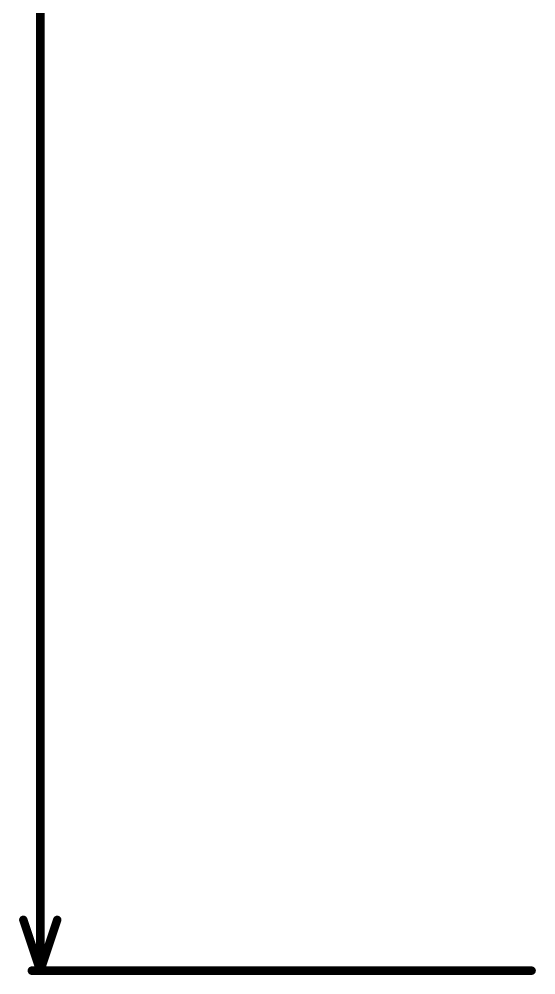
# Model space of a CAD drawing. Header units: inches. Extents: x -21 to 276, y -5 to 220.
# Drawn here: x -20.19 to -4.69, y -4.64 to 24.04 of the extents above; entities that cross this region are included whole.
import ezdxf

# ---------------------------------------------------------------- set-up
doc = ezdxf.new("R2010")
doc.units = ezdxf.units.IN
doc.layers.add('Dimensions', color=6, linetype='Continuous')

msp = doc.modelspace()

# ---------------------------------------------------------------- linework, layer by layer
at = {"layer": 'Dimensions'}
for points in [[(-19.558, -4.518, 0.254, 0.254, 0), (-19.558, 29.993, 0.254, 0.254, 0)], [(-20.066, -2.994, 0.254, 0.254, 0), (-19.558, -4.518, 0.254, 0.254, 0)], [(-19.558, -4.518, 0.254, 0.254, 0), (-19.05, -2.994, 0.254, 0.254, 0)], [(-19.812, -4.518, 0.254, 0.254, 0), (-4.816, -4.518, 0.254, 0.254, 0)]]:
    msp.add_lwpolyline(points, format="xyseb", dxfattribs=at)
for points in [[(-20.13, -2.994, 0.127, 0.127, 1), (-20.003, -2.994, 0.127, 0.127, 1)], [(-19.113, -2.994, 0.127, 0.127, 1), (-18.986, -2.994, 0.127, 0.127, 1)], [(-19.875, -4.518, 0.127, 0.127, 1), (-19.748, -4.518, 0.127, 0.127, 1)], [(-19.622, -4.518, 0.127, 0.127, 1), (-19.494, -4.518, 0.127, 0.127, 1)], [(-19.622, -4.518, 0.127, 0.127, 1), (-19.494, -4.518, 0.127, 0.127, 1)], [(-19.622, -4.518, 0.127, 0.127, 1), (-19.494, -4.518, 0.127, 0.127, 1)], [(-4.88, -4.518, 0.127, 0.127, 1), (-4.753, -4.518, 0.127, 0.127, 1)]]:
    msp.add_lwpolyline(points, format="xyseb", close=True, dxfattribs=at)

doc.saveas('drawing.dxf')
